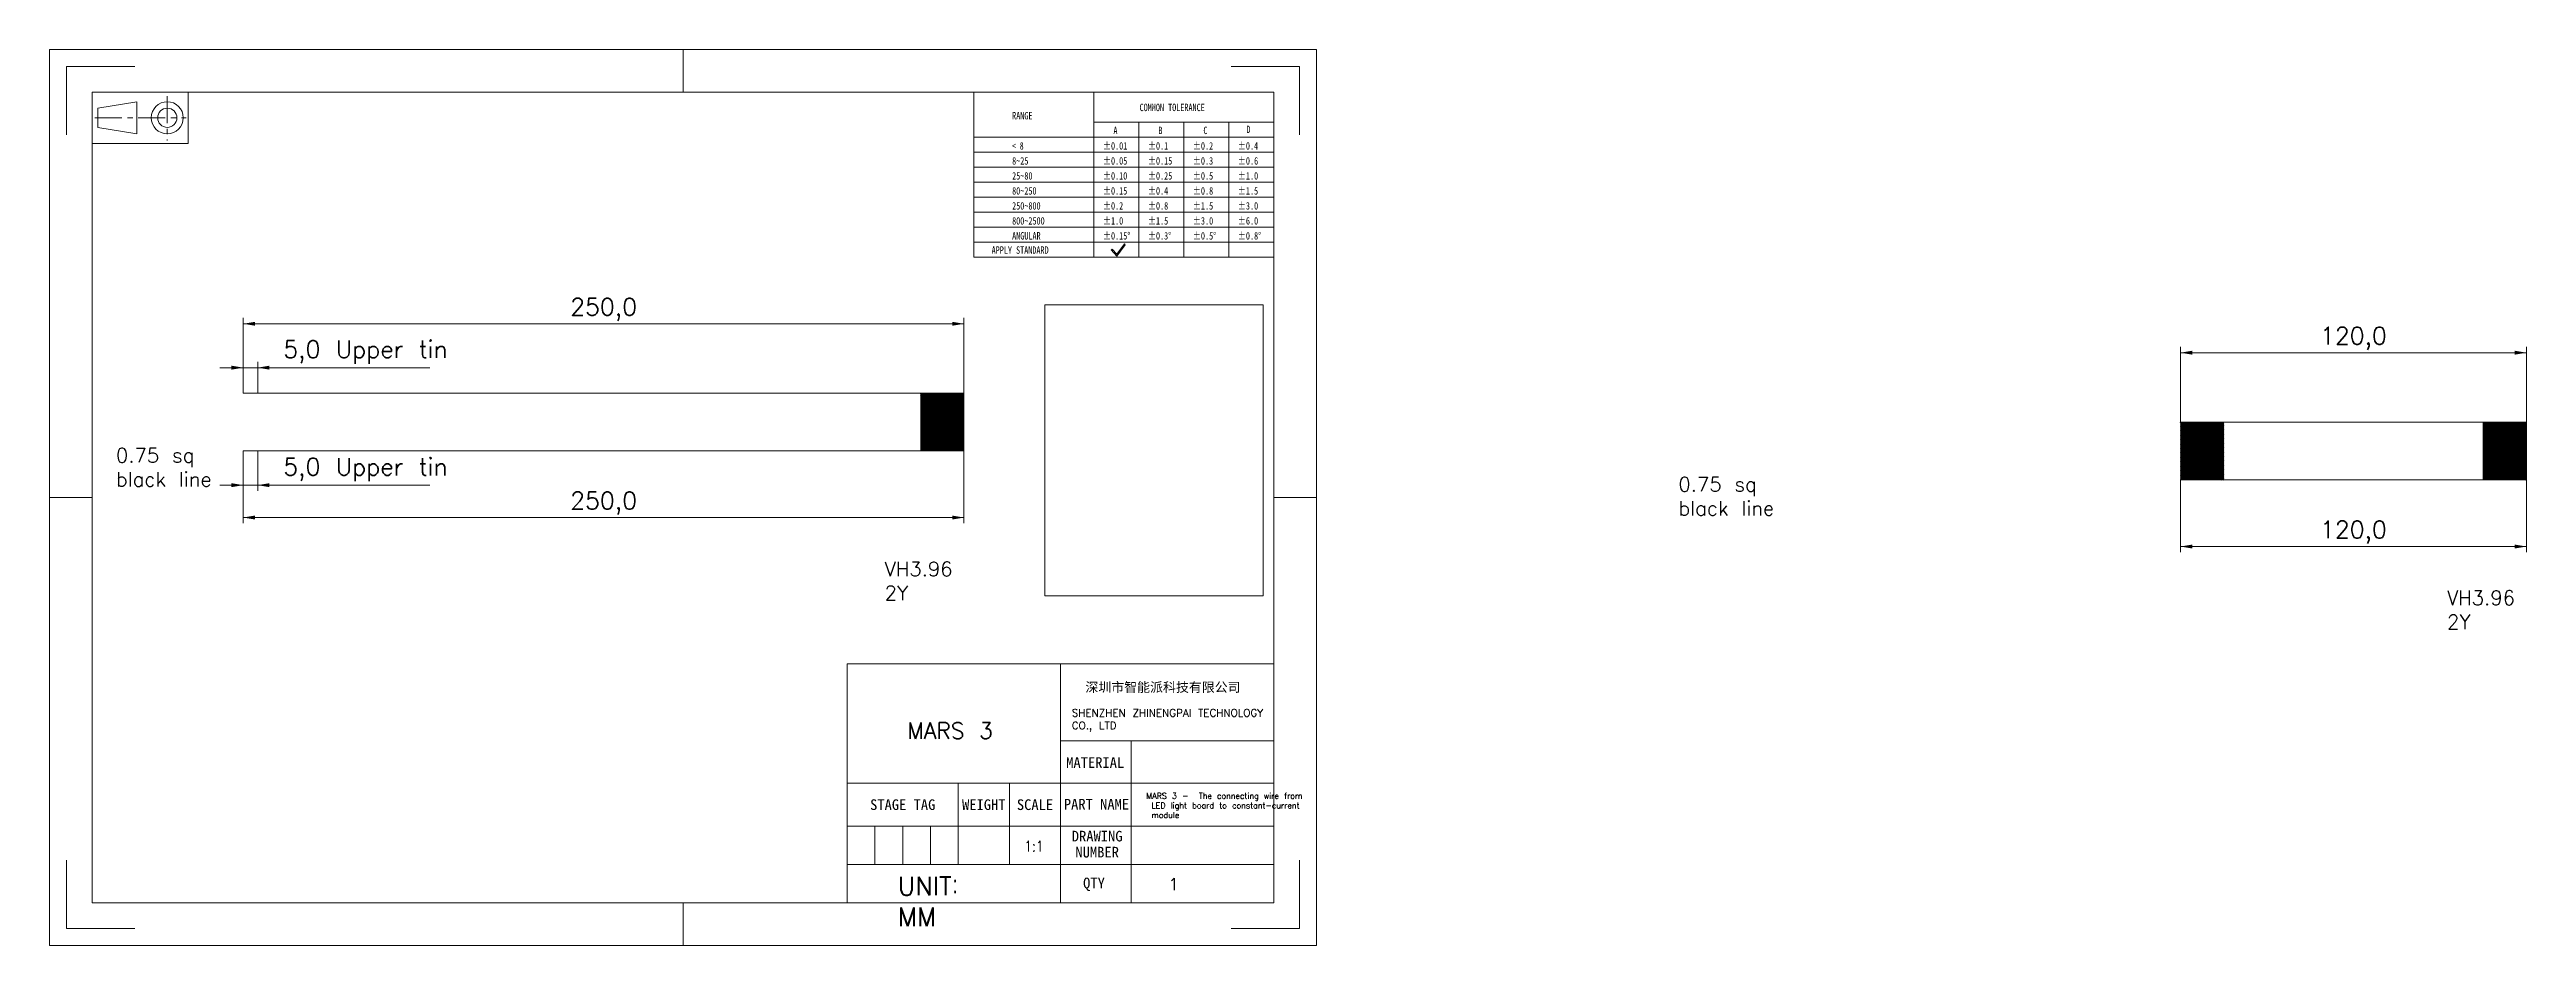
# Model space of a CAD drawing. Header units: millimetres. Extents: x 2238 to 3097, y -40 to 270.
import ezdxf

# ---------------------------------------------------------------- set-up
doc = ezdxf.new("R2010")
doc.units = ezdxf.units.MM
doc.linetypes.add('CENTER', pattern=[10.16, 6.35, -1.27, 1.27, -1.27])
doc.layers.get('0').update_dxf_attribs({"lineweight": 18})
for name, color, linetype, lineweight in [('DEFAULT_1', 7, 'CENTER', 18), ('剖面线层', 2, 'Continuous', 25), ('尺寸线层', 3, 'Continuous', 18)]:
    doc.layers.add(name, color=color, linetype=linetype, lineweight=lineweight)
doc.styles.add('SLDTEXTSTYLE4', font='', dxfattribs={"width": 0.7})
doc.styles.add('SLDTEXTSTYLE5', font='', dxfattribs={"width": 0.633333})
doc.styles.get("Standard").update_dxf_attribs({"font": 'txt.shx', "bigfont": 'gbcbig.shx'})
doc.styles.add('TEXTSTYLE_2', font='')
doc.styles.add('TEXTSTYLE_3', font='')
doc.styles.get('SLDTEXTSTYLE4').set_extended_font_data('宋体')
doc.styles.get('SLDTEXTSTYLE5').set_extended_font_data('宋体')
doc.styles.get('TEXTSTYLE_2').set_extended_font_data('宋体')
doc.styles.get('TEXTSTYLE_3').set_extended_font_data('宋体')
doc.dimstyles.new('ISO-25', dxfattribs={"dimtxt": 3.5, "dimasz": 2.5, "dimexe": 1.25, "dimexo": 0.625, "dimtad": 1, "dimtxsty": 'Standard', "dimcen": 2.5, "dimdle": 5, "dimadec": 0, "dimazin": 0, "dimtfac": 1, "dimtmove": 0, "dimatfit": 3, "dimfxl": 0, "dimarcsym": 0})
picture_1 = doc.add_image_def('image1.jpg', size_in_pixel=(1440, 1080))
pattern_1 = [(45, (0, 0), (-0.141421356, 0.141421356), [])]

# ---------------------------------------------------------------- blocks, each defined once
blk = doc.blocks.new('*X3')
at = {"layer": '尺寸线层', "linetype": 'Continuous'}
for points in [[(2304.88, 108.06), (2308.96, 108.74), (2308.96, 107.38)], [(2554.88, 108.06), (2550.8, 108.74), (2550.8, 107.38)]]:
    blk.add_hatch(color=0, dxfattribs=at).paths.add_polyline_path(points, flags=0)
at = {"layer": '尺寸线层', "color": 0, "linetype": 'Continuous'}
for p, q in [((2304.88, 131.17), (2304.88, 106.06)), ((2554.88, 131.17), (2554.88, 106.06)), ((2304.88, 108.06), (2554.88, 108.06))]:
    blk.add_line(p, q, dxfattribs=at)
at = {"layer": '尺寸线层', "color": 0, "insert": (2429.88, 113.01), "char_height": 6, "width": 34.2857, "attachment_point": 5}
blk.add_mtext('250,0', dxfattribs=at)
blk = doc.blocks.new('*X4')
at = {"layer": '尺寸线层', "linetype": 'Continuous'}
for points in [[(2304.88, 160.04), (2300.8, 160.72), (2300.8, 159.36)], [(2309.88, 160.04), (2313.96, 160.72), (2313.96, 159.36)]]:
    blk.add_hatch(color=0, dxfattribs=at).paths.add_polyline_path(points, flags=0)
at = {"layer": '尺寸线层', "color": 0, "linetype": 'Continuous'}
for p, q in [((2296.72, 160.04), (2309.88, 160.04)), ((2304.88, 151.17), (2304.88, 162.04)), ((2309.88, 151.17), (2309.88, 162.04)), ((2309.88, 160.04), (2369.58, 160.04))]:
    blk.add_line(p, q, dxfattribs=at)
at = {"layer": '尺寸线层', "color": 0, "insert": (2347.29, 165.42), "char_height": 6, "width": 89.1429, "attachment_point": 5}
blk.add_mtext('5,0 Upper tin ', dxfattribs=at)
blk = doc.blocks.new('*X5')
at = {"layer": '尺寸线层', "linetype": 'Continuous'}
for points in [[(2304.88, 119.29), (2300.8, 119.97), (2300.8, 118.61)], [(2309.88, 119.29), (2313.96, 119.97), (2313.96, 118.61)]]:
    blk.add_hatch(color=0, dxfattribs=at).paths.add_polyline_path(points, flags=0)
at = {"layer": '尺寸线层', "color": 0, "linetype": 'Continuous'}
for p, q in [((2304.88, 131.17), (2304.88, 117.29)), ((2309.88, 131.17), (2309.88, 117.29)), ((2296.72, 119.29), (2309.88, 119.29)), ((2309.88, 119.29), (2369.58, 119.29))]:
    blk.add_line(p, q, dxfattribs=at)
at = {"layer": '尺寸线层', "color": 0, "insert": (2347.29, 124.67), "char_height": 6, "width": 89.1429, "attachment_point": 5}
blk.add_mtext('5,0 Upper tin ', dxfattribs=at)
blk = doc.blocks.new('*X6')
at = {"layer": '尺寸线层', "linetype": 'Continuous'}
for points in [[(2304.88, 175.27), (2308.96, 175.95), (2308.96, 174.59)], [(2554.88, 175.27), (2550.8, 175.95), (2550.8, 174.59)]]:
    blk.add_hatch(color=0, dxfattribs=at).paths.add_polyline_path(points, flags=0)
at = {"layer": '尺寸线层', "color": 0, "linetype": 'Continuous'}
for p, q in [((2304.88, 151.17), (2304.88, 177.27)), ((2304.88, 175.27), (2554.88, 175.27)), ((2554.88, 151.17), (2554.88, 177.27))]:
    blk.add_line(p, q, dxfattribs=at)
at = {"layer": '尺寸线层', "color": 0, "insert": (2429.88, 180.23), "char_height": 6, "width": 34.2857, "attachment_point": 5}
blk.add_mtext('250,0', dxfattribs=at)
blk = doc.blocks.new('96_1')
at = {"color": 7, "linetype": 'Continuous'}
for p, q in [((-11.25, 6), (-11.25, -6)), ((11.25, -6), (11.25, 6)), ((-9.93, 2.25), (-0.82, 3.75)), ((-9.93, 0), (-9.93, 2.25)), ((-9.93, 0), (-9.93, -2.25)), ((-0.82, 0), (-0.82, 3.75)), ((-0.82, 0), (-0.82, -3.75)), ((-9.93, -2.25), (-0.82, -3.75)), ((-11.25, -6), (11.25, -6))]:
    blk.add_line(p, q, dxfattribs=at)
for radius in [3.75, 2.25]:
    blk.add_circle((6.34, 0), radius, dxfattribs=at)
at = {"layer": 'DEFAULT_1', "color": 1, "linetype": 'CENTER'}
for p, q in [((-10.64, 0), (10.74, 0)), ((6.34, 5.05), (6.34, -5.36))]:
    blk.add_line(p, q, dxfattribs=at)
blk = doc.blocks.new('*X8')
at = {"layer": '尺寸线层', "linetype": 'Continuous'}
for points in [[(2976.86, 98.01), (2980.94, 98.69), (2980.94, 97.33)], [(3096.86, 98.01), (3092.78, 98.69), (3092.78, 97.33)]]:
    blk.add_hatch(color=0, dxfattribs=at).paths.add_polyline_path(points, flags=0)
at = {"layer": '尺寸线层', "color": 0, "linetype": 'Continuous'}
for p, q in [((2976.86, 121.13), (2976.86, 96.01)), ((3096.86, 121.13), (3096.86, 96.01)), ((2976.86, 98.01), (3096.86, 98.01))]:
    blk.add_line(p, q, dxfattribs=at)
at = {"layer": '尺寸线层', "color": 0, "insert": (3036.86, 102.97), "char_height": 6, "width": 32.5714, "attachment_point": 5}
blk.add_mtext('120,0', dxfattribs=at)
blk = doc.blocks.new('*X9')
at = {"layer": '尺寸线层', "linetype": 'Continuous'}
for points in [[(2976.86, 165.23), (2980.94, 165.91), (2980.94, 164.55)], [(3096.86, 165.23), (3092.78, 165.91), (3092.78, 164.55)]]:
    blk.add_hatch(color=0, dxfattribs=at).paths.add_polyline_path(points, flags=0)
at = {"layer": '尺寸线层', "color": 0, "linetype": 'Continuous'}
for p, q in [((2976.86, 141.13), (2976.86, 167.23)), ((2976.86, 165.23), (3096.86, 165.23)), ((3096.86, 141.13), (3096.86, 167.23))]:
    blk.add_line(p, q, dxfattribs=at)
at = {"layer": '尺寸线层', "color": 0, "insert": (3036.86, 170.18), "char_height": 6, "width": 32.5714, "attachment_point": 5}
blk.add_mtext('120,0', dxfattribs=at)

msp = doc.modelspace()

# ---------------------------------------------------------------- hatches: boundary and pattern name
at = {"layer": '剖面线层'}
h = msp.add_hatch(dxfattribs=at)
h.set_pattern_fill('无图案', color=256, style=0, pattern_type=0)
h.set_pattern_definition(pattern_1)
h.paths.add_polyline_path([(2539.88, 131.17), (2539.88, 141.44), (2539.88, 151.17), (2554.88, 151.17), (2554.88, 131.17)], flags=0)
h = msp.add_hatch(dxfattribs=at)
h.set_pattern_fill('无图案', color=256, style=0, pattern_type=0)
h.set_pattern_definition(pattern_1)
h.paths.add_polyline_path([(2991.86, 121.13), (2991.86, 131.39), (2991.86, 141.13), (2976.86, 141.13), (2976.86, 121.13)], flags=0)
h = msp.add_hatch(dxfattribs=at)
h.set_pattern_fill('无图案', color=256, style=0, pattern_type=0)
h.set_pattern_definition(pattern_1)
h.paths.add_polyline_path([(3081.86, 121.13), (3081.86, 131.39), (3081.86, 141.13), (3096.86, 141.13), (3096.86, 121.13)], flags=0)

# ---------------------------------------------------------------- linework, layer by layer
at = {"color": 7, "linetype": 'Continuous'}
for p, q in [((2237.68, -40.36), (2237.68, 270.38)), ((2237.68, 270.38), (2677.17, 270.38)), ((2457.43, 255.59), (2457.43, 270.38)), ((2677.17, -40.36), (2677.17, 270.38)), ((2243.6, 240.79), (2243.6, 264.46)), ((2243.6, 264.46), (2267.28, 264.46)), ((2647.57, 264.46), (2671.25, 264.46)), ((2671.25, 240.79), (2671.25, 264.46)), ((2252.48, -25.57), (2252.48, 255.59)), ((2252.48, 255.59), (2662.37, 255.59)), ((2662.37, -25.57), (2662.37, 255.59)), ((2237.68, 115.01), (2252.48, 115.01)), ((2662.37, 115.01), (2677.17, 115.01)), ((2243.6, -34.44), (2243.6, -10.77)), ((2671.25, -34.44), (2671.25, -10.77)), ((2252.48, -25.57), (2662.37, -25.57)), ((2457.43, -40.36), (2457.43, -25.57)), ((2237.68, -40.36), (2677.17, -40.36)), ((2243.6, -34.44), (2267.28, -34.44)), ((2647.57, -34.44), (2671.25, -34.44))]:
    msp.add_line(p, q, dxfattribs=at)
for p, q in [((2558.35, 255.59), (2558.35, 198.38)), ((2599.96, 255.59), (2599.96, 198.38)), ((2599.96, 245.18), (2662.37, 245.18)), ((2615.56, 245.18), (2615.56, 198.38)), ((2631.17, 245.18), (2631.17, 198.38)), ((2646.77, 245.18), (2646.77, 198.38)), ((2558.35, 239.98), (2662.37, 239.98)), ((2558.35, 234.78), (2662.37, 234.78)), ((2558.35, 229.58), (2662.37, 229.58)), ((2558.35, 224.38), (2662.37, 224.38)), ((2558.35, 219.18), (2662.37, 219.18)), ((2558.35, 213.98), (2662.37, 213.98)), ((2558.35, 208.78), (2662.37, 208.78)), ((2558.35, 203.58), (2662.37, 203.58)), ((2558.35, 198.38), (2662.37, 198.38)), ((2606.24, 201.2), (2605.93, 200.92)), ((2605.93, 200.92), (2607.88, 198.75)), ((2607.85, 199.41), (2606.24, 201.2)), ((2610.53, 203.04), (2607.85, 199.41)), ((2607.88, 198.75), (2607.85, 199.41)), ((2607.85, 199.41), (2607.88, 198.75)), ((2607.88, 198.75), (2610.74, 202.63)), ((2610.74, 202.63), (2610.53, 203.04)), ((2554.88, 151.17), (2304.88, 151.17)), ((2304.88, 151.17), (2309.88, 151.17)), ((2554.88, 151.17), (2539.88, 151.17)), ((2539.88, 151.17), (2539.88, 131.17)), ((2554.88, 131.17), (2554.88, 151.17)), ((3096.86, 141.13), (2976.86, 141.13)), ((3096.86, 141.13), (3081.86, 141.13)), ((3081.86, 141.13), (3081.86, 121.13)), ((3096.86, 121.13), (3096.86, 141.13)), ((2304.88, 131.17), (2554.88, 131.17)), ((2304.88, 131.17), (2309.88, 131.17)), ((2976.86, 121.13), (3096.86, 121.13))]:
    msp.add_line(p, q)
at = {"color": 2, "linetype": 'Continuous'}
for p, q in [((2514.4, 15.87), (2514.4, 57.3)), ((2514.4, 15.87), (2514.4, 57.3)), ((2514.4, 57.3), (2588.38, 57.3)), ((2588.38, 1.07), (2588.38, 57.3)), ((2588.38, 30.66), (2588.38, 57.3)), ((2588.38, 57.3), (2662.37, 57.3)), ((2588.38, 15.87), (2588.38, 57.3)), ((2662.37, 30.66), (2662.37, 57.3)), ((2588.38, 30.66), (2662.37, 30.66)), ((2612.83, 30.66), (2612.83, -25.57)), ((2662.37, 1.07), (2662.37, 30.66)), ((2514.4, -25.57), (2514.4, 15.87)), ((2514.4, 15.87), (2588.38, 15.87)), ((2514.4, 1.07), (2514.4, 15.87)), ((2514.4, 15.87), (2552.87, 15.87)), ((2552.87, 1.07), (2552.87, 15.87)), ((2552.87, 1.07), (2552.87, 15.87)), ((2552.87, 15.87), (2588.38, 15.87)), ((2570.63, 1.07), (2570.63, 15.87)), ((2588.38, 15.87), (2662.37, 15.87)), ((2588.38, 1.07), (2588.38, 15.87)), ((2514.4, -12.25), (2514.4, 1.07)), ((2514.4, 1.07), (2552.87, 1.07)), ((2514.4, 1.07), (2552.87, 1.07)), ((2514.4, 1.07), (2552.87, 1.07)), ((2514.4, 1.07), (2514.4, -12.25)), ((2524.01, 1.07), (2524.01, -12.25)), ((2533.63, 1.07), (2533.63, -12.25)), ((2543.25, 1.07), (2543.25, -12.25)), ((2552.87, -12.25), (2552.87, 1.07)), ((2552.87, -12.25), (2552.87, 1.07)), ((2552.87, 1.07), (2588.38, 1.07)), ((2552.87, 1.07), (2588.38, 1.07)), ((2552.87, 1.07), (2552.87, -12.25)), ((2570.63, -12.25), (2570.63, 1.07)), ((2588.38, -25.57), (2588.38, 1.07)), ((2588.38, 1.07), (2662.37, 1.07)), ((2588.38, 1.07), (2662.37, 1.07)), ((2588.38, -12.25), (2588.38, 1.07)), ((2662.37, -25.57), (2662.37, 1.07)), ((2514.4, -25.57), (2514.4, -12.25)), ((2514.4, -12.25), (2588.38, -12.25)), ((2514.4, -12.25), (2552.87, -12.25)), ((2514.4, -12.25), (2552.87, -12.25)), ((2552.87, -12.25), (2588.38, -12.25)), ((2588.38, -25.57), (2588.38, -12.25)), ((2588.38, -12.25), (2662.37, -12.25)), ((2396.02, -25.57), (2431.53, -25.57)), ((2431.53, -25.57), (2455.21, -25.57)), ((2455.21, -25.57), (2490.72, -25.57)), ((2490.72, -25.57), (2514.4, -25.57)), ((2514.4, -25.57), (2588.38, -25.57)), ((2588.38, -25.57), (2662.37, -25.57))]:
    msp.add_line(p, q, dxfattribs=at)

# ---------------------------------------------------------------- block references
at = {"color": 2, "linetype": 'Continuous', "xscale": 1.479747687719277, "yscale": 1.479747687719277, "zscale": 1.479747687719277}
msp.add_blockref('96_1', (2269.14, 246.73), dxfattribs=at)

# ---------------------------------------------------------------- texts
at = {"attachment_point": 1}
for s, insert, char_height, width, style in [('COMMON TOLERANCE', (2615.79, 251.6), 2.5794, 84.9167, 'SLDTEXTSTYLE4'), ('RANGE', (2571.58, 248.73), 2.579, 25.3336, 'SLDTEXTSTYLE4'), ('A', (2606.72, 243.63), 2.58, 3.7267, 'SLDTEXTSTYLE4'), ('B', (2622.32, 243.63), 2.58, 3.6671, 'SLDTEXTSTYLE4'), ('C', (2637.92, 243.63), 2.58, 3.7104, 'SLDTEXTSTYLE4'), ('D', (2652.83, 243.98), 2.58, 3.6671, 'SLDTEXTSTYLE4'), ('< 8', (2571.58, 238.26), 2.579, 12.3794, 'SLDTEXTSTYLE5'), ('8~25', (2571.58, 233.06), 2.579, 19.9766, 'SLDTEXTSTYLE4'), ('%%P0.01', (2603.05, 238.26), 2.579, 18.0591, 'SLDTEXTSTYLE4'), ('%%P0.05', (2603.05, 233.06), 2.579, 19.9224, 'SLDTEXTSTYLE4'), ('%%P0.1', (2618.65, 238.26), 2.579, 13.5416, 'SLDTEXTSTYLE4'), ('%%P0.15', (2618.65, 233.06), 2.579, 19.0178, 'SLDTEXTSTYLE4'), ('%%P0.2', (2634.25, 238.26), 2.579, 15.4049, 'SLDTEXTSTYLE4'), ('%%P0.3', (2634.25, 233.06), 2.579, 15.4049, 'SLDTEXTSTYLE4'), ('%%P0.4', (2649.85, 238.26), 2.579, 15.3454, 'SLDTEXTSTYLE4'), ('%%P0.6', (2649.85, 233.06), 2.579, 15.4049, 'SLDTEXTSTYLE4'), ('25~80', (2571.58, 227.86), 2.579, 24.4941, 'SLDTEXTSTYLE4'), ('%%P0.10', (2603.05, 227.86), 2.579, 18.1187, 'SLDTEXTSTYLE4'), ('%%P0.25', (2618.65, 227.86), 2.579, 20.8216, 'SLDTEXTSTYLE4'), ('%%P0.5', (2634.25, 227.86), 2.579, 15.4049, 'SLDTEXTSTYLE4'), ('%%P1.0', (2649.85, 227.86), 2.579, 13.6012, 'SLDTEXTSTYLE4'), ('250~800', (2571.58, 217.46), 2.579, 33.529, 'SLDTEXTSTYLE4'), ('80~250', (2571.58, 222.66), 2.579, 29.0115, 'SLDTEXTSTYLE4'), ('%%P0.15', (2603.05, 222.66), 2.579, 19.0178, 'SLDTEXTSTYLE4'), ('%%P0.2', (2603.05, 217.46), 2.579, 15.4049, 'SLDTEXTSTYLE4'), ('%%P0.4', (2618.65, 222.66), 2.579, 15.3454, 'SLDTEXTSTYLE4'), ('%%P0.8', (2618.65, 217.46), 2.579, 15.4049, 'SLDTEXTSTYLE4'), ('%%P0.8', (2634.25, 222.66), 2.579, 15.4049, 'SLDTEXTSTYLE4'), ('%%P1.5', (2634.25, 217.46), 2.579, 14.5004, 'SLDTEXTSTYLE4'), ('%%P1.5', (2649.85, 222.66), 2.579, 14.5004, 'SLDTEXTSTYLE4'), ('%%P3.0', (2649.85, 217.46), 2.579, 15.4049, 'SLDTEXTSTYLE4'), ('ANGULAR', (2571.58, 207.06), 2.579, 36.2265, 'SLDTEXTSTYLE4'), ('800~2500', (2571.58, 212.26), 2.579, 38.0465, 'SLDTEXTSTYLE4'), ('%%P1.0', (2603.05, 212.26), 2.579, 13.6012, 'SLDTEXTSTYLE4'), ('%%P0.15%%D', (2603.05, 207.06), 2.579, 22.6524, 'SLDTEXTSTYLE4'), ('%%P1.5', (2618.65, 212.26), 2.579, 14.5004, 'SLDTEXTSTYLE4'), ('%%P0.3%%D', (2618.65, 207.06), 2.579, 19.0395, 'SLDTEXTSTYLE4'), ('%%P3.0', (2634.25, 212.26), 2.579, 15.4049, 'SLDTEXTSTYLE4'), ('%%P0.5%%D', (2634.25, 207.06), 2.579, 19.0395, 'SLDTEXTSTYLE4'), ('%%P6.0', (2649.85, 212.26), 2.579, 15.4049, 'SLDTEXTSTYLE4'), ('%%P0.8%%D', (2649.85, 207.06), 2.579, 19.0395, 'SLDTEXTSTYLE4'), ('APPLY STANDARD', (2564.47, 202.12), 2.5794, 74.143, 'SLDTEXTSTYLE4')]:
    msp.add_mtext(s, dxfattribs=dict(at, insert=insert, char_height=char_height, width=width, style=style))
at = {"color": 7, "linetype": 'Continuous', "insert": (2623.91, 50.87), "char_height": 3.289, "width": 78.0336, "attachment_point": 2, "style": 'TEXTSTYLE_2'}
msp.add_mtext('深圳市智能派科技有限公司', dxfattribs=at)
at = {"color": 7, "linetype": 'Continuous', "attachment_point": 2, "line_spacing_factor": 0.9, "style": 'TEXTSTYLE_3'}
for s, insert, char_height, width in [('MATERIAL\\P ', (2600.39, 24.94), 3.699, 53.4763), ('STAGE TAG ', (2533.63, 10.32), 3.699, 44.7392), ('WEIGHT', (2561.75, 10.32), 3.699, 16.257), ('SCALE', (2579.51, 10.32), 3.699, 16.257), ('PART NAME', (2600.84, 10.49), 3.699, 30.9943), ('DRAWING NUMBER', (2601.08, -0.6), 3.6994, 30.9943), ('QTY', (2599.98, -16.85), 3.699, 41.2924)]:
    msp.add_mtext(s, dxfattribs=dict(at, insert=insert, char_height=char_height, width=width))
at = {"insert": (2575.78, -7.8), "char_height": 3.6994, "width": 8.8674, "attachment_point": 7}
msp.add_mtext('{\\W0.85;1:1}', dxfattribs=at)
at = {"layer": '尺寸线层', "attachment_point": 1}
for s, insert, char_height, width in [('0.75 sq black line ', (2260.72, 132.15), 5, 43.4881), ('0.75 sq black line ', (2802.7, 122.11), 5, 43.4881), ('VH3.96\\P2Y', (2527.34, 92.75), 5, 17.8571), ('VH3.96\\P2Y', (3069.32, 82.71), 5, 17.8571), ('MARS 3', (2535.24, 36.94), 5.589, 45.616), ('SHENZHEN ZHINENGPAI TECHNOLOGY CO., LTD', (2592.27, 41.62), 2.6312, 74.4485), ('MARS 3 -  The connecting wire from \\P LED light board to constant-current\\P module', (2618.13, 12.52), 2, 163.25), ('UNIT：MM', (2531.93, -16.54), 6.418, 31.0249)]:
    msp.add_mtext(s, dxfattribs=dict(at, insert=insert, char_height=char_height, width=width))
at = {"layer": '尺寸线层', "ltscale": 0.2, "insert": (2625.81, -16.98), "char_height": 4.19, "width": 25.1424, "attachment_point": 1}
msp.add_mtext('1\\P\\P', dxfattribs=at)

# ---------------------------------------------------------------- dimensions: what is measured, and where the dimension line sits
at = {"layer": '尺寸线层'}
for base, p1, p2, picture, middle in [((2554.88, 175.27), (2304.88, 151.17), (2554.88, 151.17), '*X6', (2429.88, 175.27)), ((3096.86, 165.23), (2976.86, 141.13), (3096.86, 141.13), '*X9', (3036.86, 165.23)), ((2554.88, 108.06), (2304.88, 131.17), (2554.88, 131.17), '*X3', (2429.88, 108.06)), ((3096.86, 98.01), (2976.86, 121.13), (3096.86, 121.13), '*X8', (3036.86, 98.01))]:
    dim = msp.add_linear_dim(base=base, p1=p1, p2=p2, angle=0, dimstyle='ISO-25', override={"dimtxt": 6, "dimasz": 4.08, "dimexe": 2, "dimexo": 0, "dimgap": 1.524, "dimtih": 1, "dimtoh": 1, "dimdec": 1, "dimzin": 0, "dimsah": 1, "dimdle": 8.16, "dimadec": 2, "dimtfill": 1, "dimtolj": 1, "dimtzin": 0}, dxfattribs=at)
    dim.commit()
    dim.dimension.update_dxf_attribs({"geometry": picture, "text_midpoint": middle})
for base, p1, p2, picture, middle in [((2309.88, 160.04), (2304.88, 151.17), (2309.88, 151.17), '*X4', (2347.29, 160.04)), ((2309.88, 119.29), (2304.88, 131.17), (2309.88, 131.17), '*X5', (2347.29, 119.29))]:
    dim = msp.add_linear_dim(base=base, p1=p1, p2=p2, angle=0, dimstyle='ISO-25', override={"dimtxt": 6, "dimasz": 4.08, "dimexe": 2, "dimexo": 0, "dimgap": 1.524, "dimtih": 1, "dimtoh": 1, "dimdec": 1, "dimzin": 0, "dimpost": ' Upper tin ', "dimsah": 1, "dimdle": 8.16, "dimadec": 2, "dimtfill": 1, "dimtolj": 1, "dimtzin": 0}, dxfattribs=at)
    dim.commit()
    dim.dimension.update_dxf_attribs({"geometry": picture, "text_midpoint": middle, "dimtype": 160})

# ---------------------------------------------------------------- pictures from other files: only their frames are drawn
image = msp.add_image(picture_1, insert=(2658.7, 80.85), size_in_units=(101.02, 75.76), rotation=90)

doc.saveas('drawing.dxf')
